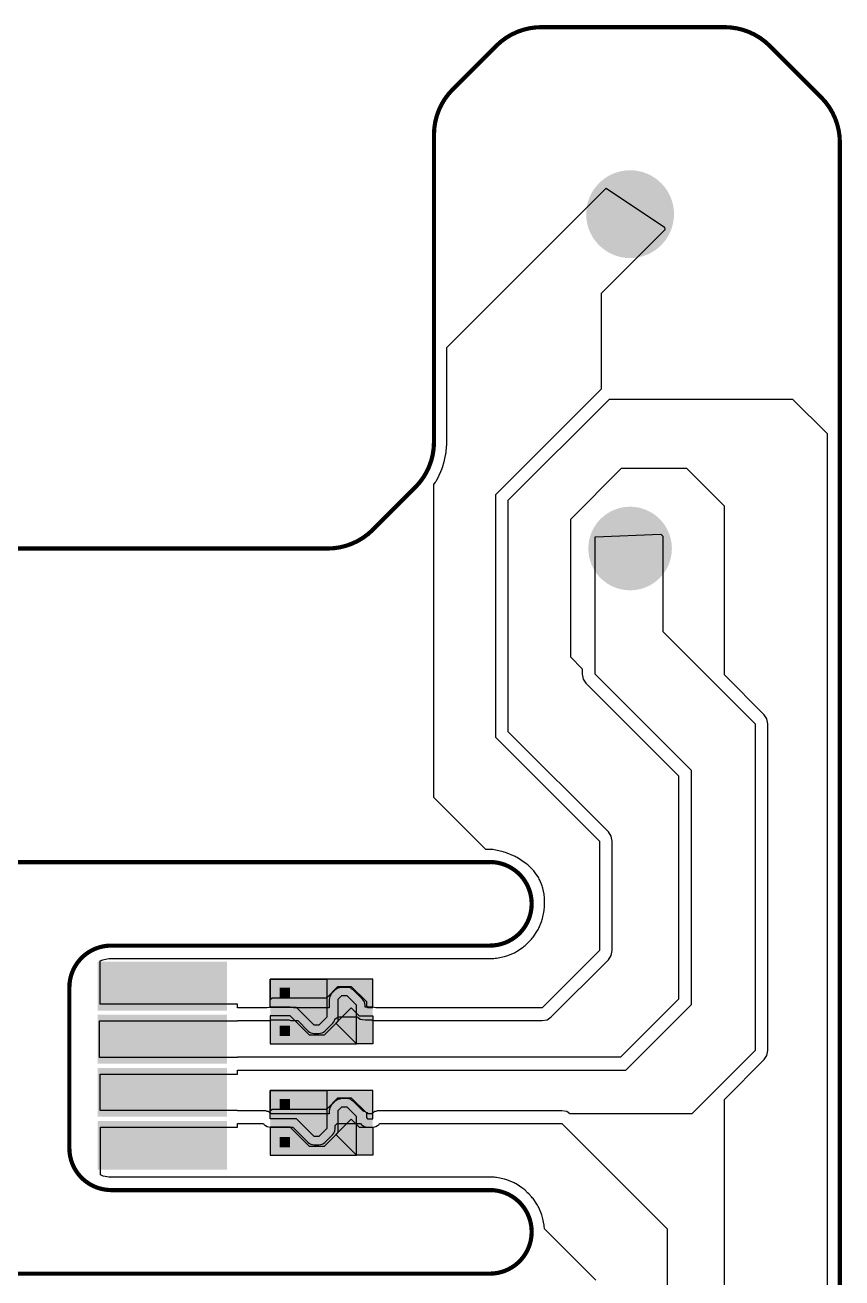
# Model space of a CAD drawing. Header units: millimetres. Extents: x 37 to 113.8, y 3.5 to 103.
# Drawn here: x 74.7 to 113.8, y 43.1 to 103 of the extents above; entities that cross this region are included whole.
import ezdxf

# ---------------------------------------------------------------- set-up
doc = ezdxf.new("R2010")
doc.units = ezdxf.units.MM
for name, color, linetype in [('Mechanical4', 56, 'Continuous'), ('MultiLayer', 9, 'Continuous'), ('TopLayer', 1, 'Continuous'), ('TopPaste', 8, 'Continuous'), ('TopSolder', 216, 'Continuous')]:
    doc.layers.add(name, color=color, linetype=linetype)

# ---------------------------------------------------------------- blocks, each defined once
blk = doc.blocks.new('C________2022______________ISOL_0_4_S_1')
at = {"layer": 'TopLayer'}
for points in [[(-1.55, 0.975), (-1.05, 0.975), (-1.05, 0.475), (-1.55, 0.475)], [(-1.55, -0.85), (-1.05, -0.85), (-1.05, -1.35), (-1.55, -1.35)]]:
    blk.add_hatch(color=1, dxfattribs=at).paths.add_polyline_path(points)
at = {"layer": 'TopSolder'}
for points in [[(-2, -1.725), (2.9, -1.725), (2.9, 1.375), (-2, 1.375)], [(-1.55, 0.975), (-1.05, 0.975), (-1.05, 0.475), (-1.55, 0.475)], [(-1.55, -0.85), (-1.05, -0.85), (-1.05, -1.35), (-1.55, -1.35)]]:
    blk.add_hatch(color=216, dxfattribs=at).paths.add_polyline_path(points)
at = {"layer": 'TopLayer'}
for p, q in [((-2, 0.025), (-2, 1.375)), ((-2, 1.375), (0.7, 1.375)), ((0.7, 1.375), (-2, 1.375)), ((-2, 1.375), (-2, 0.4)), ((0.7, 1.375), (0.7, -0.45)), ((2.9, 1.375), (0.7, 1.375)), ((2.9, 0.025), (2.9, 1.375)), ((0.7, 0.488), (1.237, 1.025)), ((1.237, 1.025), (1.875, 1.025)), ((1.875, 1.025), (2.6, 0.3)), ((-2, 0.4), (-1.912, 0.488)), ((-0.75, 0.025), (-2, 0.025)), ((-1.912, 0.488), (0.7, 0.488)), ((0.1, -0.825), (-0.75, 0.025)), ((1.4, 0.575), (1.225, 0.4)), ((1.225, 0.4), (1.225, -0.65)), ((1.675, 0.575), (1.4, 0.575)), ((2.125, 0.125), (1.675, 0.575)), ((2.125, -1.725), (2.125, 0.125)), ((2.6, 0.3), (2.6, 0.075)), ((2.6, 0.075), (2.65, 0.025)), ((2.65, 0.025), (2.9, 0.025)), ((-2, -0.375), (-2, -1.725)), ((-1.05, -0.375), (-2, -0.375)), ((-0.125, -1.3), (-1.05, -0.375)), ((0.7, -0.45), (0.325, -0.825)), ((1.138, -0.737), (1.875, 0)), ((1.875, 0), (2.25, -0.375)), ((2.25, -0.375), (2.9, -0.375)), ((2.9, -0.375), (2.9, -1.721)), ((0.325, -0.825), (0.1, -0.825)), ((1.225, -0.65), (0.575, -1.3)), ((2.125, -1.725), (1.138, -0.737)), ((-2, -1.725), (2.125, -1.725)), ((0.575, -1.3), (-0.125, -1.3)), ((2.9, -1.721), (2.125, -1.725))]:
    blk.add_line(p, q, dxfattribs=at)
at = {"layer": 'TopPaste'}
for p, q in [((0.7, 1.375), (-2, 1.375)), ((-2, 1.375), (-2, 0.4)), ((-2, 0.025), (-2, 1.375)), ((-2, 1.375), (0.7, 1.375)), ((2.9, 1.375), (0.7, 1.375)), ((0.7, 1.375), (0.7, -0.45)), ((2.9, 0.025), (2.9, 1.375)), ((0.7, 0.488), (1.237, 1.025)), ((1.237, 1.025), (1.875, 1.025)), ((1.875, 1.025), (2.6, 0.3)), ((-2, 0.4), (-1.912, 0.488)), ((-0.75, 0.025), (-2, 0.025)), ((-1.912, 0.488), (0.7, 0.488)), ((0.1, -0.825), (-0.75, 0.025)), ((1.4, 0.575), (1.225, 0.4)), ((1.225, 0.4), (1.225, -0.65)), ((1.675, 0.575), (1.4, 0.575)), ((2.125, 0.125), (1.675, 0.575)), ((2.125, -1.725), (2.125, 0.125)), ((2.6, 0.3), (2.6, 0.075)), ((2.6, 0.075), (2.65, 0.025)), ((2.65, 0.025), (2.9, 0.025)), ((-2, -0.375), (-2, -1.725)), ((-1.05, -0.375), (-2, -0.375)), ((-0.125, -1.3), (-1.05, -0.375)), ((0.7, -0.45), (0.325, -0.825)), ((1.138, -0.737), (1.875, 0)), ((1.875, 0), (2.25, -0.375)), ((2.25, -0.375), (2.9, -0.375)), ((2.9, -0.375), (2.9, -1.721)), ((0.325, -0.825), (0.1, -0.825)), ((1.225, -0.65), (0.575, -1.3)), ((2.125, -1.725), (1.138, -0.737)), ((-2, -1.725), (2.125, -1.725)), ((0.575, -1.3), (-0.125, -1.3)), ((2.9, -1.721), (2.125, -1.725))]:
    blk.add_line(p, q, dxfattribs=at)
blk = doc.blocks.new('C________2022______________ISOL_0_4_S_2')
at = {"layer": 'TopLayer'}
for points in [[(-1.55, 0.975), (-1.05, 0.975), (-1.05, 0.475), (-1.55, 0.475)], [(-1.55, -0.85), (-1.05, -0.85), (-1.05, -1.35), (-1.55, -1.35)]]:
    blk.add_hatch(color=1, dxfattribs=at).paths.add_polyline_path(points)
at = {"layer": 'TopSolder'}
for points in [[(-2, -1.725), (2.9, -1.725), (2.9, 1.375), (-2, 1.375)], [(-1.55, 0.975), (-1.05, 0.975), (-1.05, 0.475), (-1.55, 0.475)], [(-1.55, -0.85), (-1.05, -0.85), (-1.05, -1.35), (-1.55, -1.35)]]:
    blk.add_hatch(color=216, dxfattribs=at).paths.add_polyline_path(points)
at = {"layer": 'TopLayer'}
for p, q in [((-2, 0.025), (-2, 1.375)), ((-2, 1.375), (0.7, 1.375)), ((0.7, 1.375), (-2, 1.375)), ((-2, 1.375), (-2, 0.4)), ((0.7, 1.375), (0.7, -0.45)), ((2.9, 1.375), (0.7, 1.375)), ((2.9, 0.025), (2.9, 1.375)), ((0.7, 0.488), (1.237, 1.025)), ((1.237, 1.025), (1.875, 1.025)), ((1.875, 1.025), (2.6, 0.3)), ((-2, 0.4), (-1.912, 0.488)), ((-0.75, 0.025), (-2, 0.025)), ((-1.912, 0.488), (0.7, 0.488)), ((0.1, -0.825), (-0.75, 0.025)), ((1.4, 0.575), (1.225, 0.4)), ((1.225, 0.4), (1.225, -0.65)), ((1.675, 0.575), (1.4, 0.575)), ((2.125, 0.125), (1.675, 0.575)), ((2.125, -1.725), (2.125, 0.125)), ((2.6, 0.3), (2.6, 0.075)), ((2.6, 0.075), (2.65, 0.025)), ((2.65, 0.025), (2.9, 0.025)), ((-2, -0.375), (-2, -1.725)), ((-1.05, -0.375), (-2, -0.375)), ((-0.125, -1.3), (-1.05, -0.375)), ((0.7, -0.45), (0.325, -0.825)), ((1.138, -0.737), (1.875, 0)), ((1.875, 0), (2.25, -0.375)), ((2.25, -0.375), (2.9, -0.375)), ((2.9, -0.375), (2.9, -1.721)), ((0.325, -0.825), (0.1, -0.825)), ((1.225, -0.65), (0.575, -1.3)), ((2.125, -1.725), (1.138, -0.737)), ((-2, -1.725), (2.125, -1.725)), ((0.575, -1.3), (-0.125, -1.3)), ((2.9, -1.721), (2.125, -1.725))]:
    blk.add_line(p, q, dxfattribs=at)
at = {"layer": 'TopPaste'}
for p, q in [((0.7, 1.375), (-2, 1.375)), ((-2, 1.375), (-2, 0.4)), ((-2, 0.025), (-2, 1.375)), ((-2, 1.375), (0.7, 1.375)), ((2.9, 1.375), (0.7, 1.375)), ((0.7, 1.375), (0.7, -0.45)), ((2.9, 0.025), (2.9, 1.375)), ((0.7, 0.488), (1.237, 1.025)), ((1.237, 1.025), (1.875, 1.025)), ((1.875, 1.025), (2.6, 0.3)), ((-2, 0.4), (-1.912, 0.488)), ((-0.75, 0.025), (-2, 0.025)), ((-1.912, 0.488), (0.7, 0.488)), ((0.1, -0.825), (-0.75, 0.025)), ((1.4, 0.575), (1.225, 0.4)), ((1.225, 0.4), (1.225, -0.65)), ((1.675, 0.575), (1.4, 0.575)), ((2.125, 0.125), (1.675, 0.575)), ((2.125, -1.725), (2.125, 0.125)), ((2.6, 0.3), (2.6, 0.075)), ((2.6, 0.075), (2.65, 0.025)), ((2.65, 0.025), (2.9, 0.025)), ((-2, -0.375), (-2, -1.725)), ((-1.05, -0.375), (-2, -0.375)), ((-0.125, -1.3), (-1.05, -0.375)), ((0.7, -0.45), (0.325, -0.825)), ((1.138, -0.737), (1.875, 0)), ((1.875, 0), (2.25, -0.375)), ((2.25, -0.375), (2.9, -0.375)), ((2.9, -0.375), (2.9, -1.721)), ((0.325, -0.825), (0.1, -0.825)), ((1.225, -0.65), (0.575, -1.3)), ((2.125, -1.725), (1.138, -0.737)), ((-2, -1.725), (2.125, -1.725)), ((0.575, -1.3), (-0.125, -1.3)), ((2.9, -1.721), (2.125, -1.725))]:
    blk.add_line(p, q, dxfattribs=at)
blk = doc.blocks.new('EXEGER_IV_8_PIN_NO_STIFF_ISOL_0_4_3')
at = {"layer": 'TopLayer'}
for points in [[(-3, 0.434), (3, 0.434), (3, -0.566), (-3, -0.566)], [(-3, -0.704), (3, -0.704), (3, -1.704), (-3, -1.704)], [(-3, -2.106), (3, -2.106), (3, -3.106), (-3, -3.106)], [(-3, -3.244), (3, -3.244), (3, -4.244), (-3, -4.244)], [(-3, -4.646), (3, -4.646), (3, -5.646), (-3, -5.646)], [(-3, -5.784), (3, -5.784), (3, -6.784), (-3, -6.784)], [(-3, -7.186), (3, -7.186), (3, -8.186), (-3, -8.186)], [(-3, -8.324), (3, -8.324), (3, -9.324), (-3, -9.324)]]:
    blk.add_hatch(color=1, dxfattribs=at).paths.add_polyline_path(points)
at = {"layer": 'TopSolder'}
for points in [[(-3.1, 0.534), (3.1, 0.534), (3.1, -0.666), (-3.1, -0.666)], [(-3.1, -0.604), (3.1, -0.604), (3.1, -1.804), (-3.1, -1.804)], [(-3.1, -2.006), (3.1, -2.006), (3.1, -3.206), (-3.1, -3.206)], [(-3.1, -3.144), (3.1, -3.144), (3.1, -4.344), (-3.1, -4.344)], [(-3.1, -4.546), (3.1, -4.546), (3.1, -5.746), (-3.1, -5.746)], [(-3.1, -5.684), (3.1, -5.684), (3.1, -6.884), (-3.1, -6.884)], [(-3.1, -7.086), (3.1, -7.086), (3.1, -8.286), (-3.1, -8.286)], [(-3.1, -8.224), (3.1, -8.224), (3.1, -9.424), (-3.1, -9.424)]]:
    blk.add_hatch(color=216, dxfattribs=at).paths.add_polyline_path(points)
blk = doc.blocks.new('C________4___SM0_5___4')
at = {"layer": 'TopLayer'}
h = blk.add_hatch(color=1, dxfattribs=at)
edge = h.paths.add_edge_path()
edge.add_arc((0, 0), 2, 0, 360)
at = {"layer": 'TopPaste'}
h = blk.add_hatch(color=8, dxfattribs=at)
edge = h.paths.add_edge_path()
edge.add_arc((0, 0), 2, 0, 360)
at = {"layer": 'TopSolder'}
h = blk.add_hatch(color=216, dxfattribs=at)
edge = h.paths.add_edge_path()
edge.add_arc((0, 0), 2.102, 0, 360)
blk = doc.blocks.new('C________4___SM0_5___5')
at = {"layer": 'TopLayer'}
h = blk.add_hatch(color=1, dxfattribs=at)
edge = h.paths.add_edge_path()
edge.add_arc((0, 0), 2, 0, 360)
at = {"layer": 'TopPaste'}
h = blk.add_hatch(color=8, dxfattribs=at)
edge = h.paths.add_edge_path()
edge.add_arc((0, 0), 2, 0, 360)
at = {"layer": 'TopSolder'}
h = blk.add_hatch(color=216, dxfattribs=at)
edge = h.paths.add_edge_path()
edge.add_arc((0, 0), 2, 0, 360)

msp = doc.modelspace()

# ---------------------------------------------------------------- linework, layer by layer
at = {"layer": 'Mechanical4', "const_width": 0.2}
for points in [[(97.255, 102.052, -0.198912), (99.423, 102.95)], [(108.181, 102.95, -0.198912), (110.349, 102.052)], [(94.278, 97.805, -0.198912), (95.176, 99.973)], [(112.805, 99.596, -0.198912), (113.703, 97.428)], [(94.278, 83.095, -0.198912), (93.38, 80.927)], [(91.351, 78.898, -0.198912), (89.183, 78)], [(96.953, 62.998, -0.414214), (98.953, 60.998)], [(98.953, 60.998, -0.414214), (96.953, 58.998)], [(76.828, 56.998, -0.414214), (78.828, 58.998)], [(78.828, 47.3, -0.414214), (76.828, 49.3)], [(96.953, 47.3, -0.414214), (98.953, 45.3)], [(98.953, 45.3, -0.414214), (96.953, 43.3)]]:
    msp.add_lwpolyline(points, format="xyb", dxfattribs=at)
at = {"layer": 'Mechanical4'}
for points, const_width in [([(99.423, 102.95), (107.628, 102.95)], 0.2), ([(107.628, 102.95), (108.181, 102.95)], 0.2), ([(95.176, 99.973), (97.255, 102.052)], 0.2), ([(110.349, 102.052), (112.805, 99.596)], 0.2), ([(94.278, 83.095), (94.278, 97.805)], 0.2), ([(113.703, 53.25), (113.703, 97.428)], 0.2), ([(91.351, 78.898), (93.38, 80.927)], 0.2), ([(61.645, 78), (75.414, 78)], 0.2), ([(75.414, 78), (89.183, 78)], 0.2), ([(72, 62.989), (78.828, 62.989)], 0.2), ([(78.828, 62.989), (83.828, 62.989)], 0.2), ([(83.828, 62.989), (96.953, 62.989)], 0.2), ([(78.828, 58.998), (83.828, 58.998)], 0.2), ([(83.828, 58.998), (96.953, 58.998)], 0.2), ([(76.828, 56.998), (76.828, 56.375)], 0.2), ([(76.828, 50.125), (76.828, 56.375)], 0.2), ([(76.828, 50.125), (76.828, 56.375)], 0.1), ([(113.703, 9.072), (113.703, 53.25)], 0.2), ([(76.828, 49.3), (76.828, 50.125)], 0.2), ([(78.828, 47.291), (83.828, 47.291)], 0.2), ([(83.828, 47.291), (96.953, 47.291)], 0.2), ([(72, 43.3), (78.828, 43.3)], 0.2), ([(78.828, 43.3), (83.828, 43.3)], 0.2), ([(83.828, 43.3), (96.953, 43.3)], 0.2)]:
    msp.add_lwpolyline(points, dxfattribs=dict(at, const_width=const_width))
for points, const_width in [([(99.373, 102.95, 1), (99.473, 102.95, 1)], 0.1), ([(99.373, 102.95, 1), (99.473, 102.95, 1)], 0.1), ([(107.578, 102.95, 1), (107.678, 102.95, 1)], 0.1), ([(107.578, 102.95, 1), (107.678, 102.95, 1)], 0.1), ([(108.131, 102.95, 1), (108.231, 102.95, 1)], 0.1), ([(108.131, 102.95, 1), (108.231, 102.95, 1)], 0.1), ([(97.205, 102.052, 1), (97.305, 102.052, 1)], 0.1), ([(97.205, 102.052, 1), (97.305, 102.052, 1)], 0.1), ([(110.299, 102.052, 1), (110.399, 102.052, 1)], 0.1), ([(110.299, 102.052, 1), (110.399, 102.052, 1)], 0.1), ([(95.126, 99.973, 1), (95.226, 99.973, 1)], 0.1), ([(95.126, 99.973, 1), (95.226, 99.973, 1)], 0.1), ([(112.755, 99.596, 1), (112.855, 99.596, 1)], 0.1), ([(112.755, 99.596, 1), (112.855, 99.596, 1)], 0.1), ([(94.228, 97.805, 1), (94.328, 97.805, 1)], 0.1), ([(94.228, 97.805, 1), (94.328, 97.805, 1)], 0.1), ([(113.653, 97.428, 1), (113.753, 97.428, 1)], 0.1), ([(113.653, 97.428, 1), (113.753, 97.428, 1)], 0.1), ([(94.228, 83.095, 1), (94.328, 83.095, 1)], 0.1), ([(94.228, 83.095, 1), (94.328, 83.095, 1)], 0.1), ([(93.33, 80.927, 1), (93.43, 80.927, 1)], 0.1), ([(93.33, 80.927, 1), (93.43, 80.927, 1)], 0.1), ([(91.301, 78.898, 1), (91.401, 78.898, 1)], 0.1), ([(91.301, 78.898, 1), (91.401, 78.898, 1)], 0.1), ([(75.364, 78, 1), (75.464, 78, 1)], 0.1), ([(75.364, 78, 1), (75.464, 78, 1)], 0.1), ([(89.133, 78, 1), (89.233, 78, 1)], 0.1), ([(89.133, 78, 1), (89.233, 78, 1)], 0.1), ([(78.778, 62.989, 1), (78.878, 62.989, 1)], 0.1), ([(78.778, 62.989, 1), (78.878, 62.989, 1)], 0.1), ([(83.778, 62.989, 1), (83.878, 62.989, 1)], 0.1), ([(83.778, 62.989, 1), (83.878, 62.989, 1)], 0.1), ([(96.903, 62.998, 1), (97.003, 62.998, 1)], 0.1), ([(96.903, 62.989, 1), (97.003, 62.989, 1)], 0.1), ([(98.903, 60.998, 1), (99.003, 60.998, 1)], 0.1), ([(98.903, 60.998, 1), (99.003, 60.998, 1)], 0.1), ([(78.778, 58.998, 1), (78.878, 58.998, 1)], 0.1), ([(78.778, 58.998, 1), (78.878, 58.998, 1)], 0.1), ([(83.778, 58.998, 1), (83.878, 58.998, 1)], 0.1), ([(83.778, 58.998, 1), (83.878, 58.998, 1)], 0.1), ([(96.903, 58.998, 1), (97.003, 58.998, 1)], 0.1), ([(96.903, 58.998, 1), (97.003, 58.998, 1)], 0.1), ([(76.778, 56.998, 1), (76.878, 56.998, 1)], 0.1), ([(76.778, 56.998, 1), (76.878, 56.998, 1)], 0.1), ([(76.778, 56.375, 1), (76.878, 56.375, 1)], 0.1), ([(76.778, 56.375, 1), (76.878, 56.375, 1)], 0.1), ([(76.803, 56.375, 1), (76.853, 56.375, 1)], 0.05), ([(113.653, 53.25, 1), (113.753, 53.25, 1)], 0.1), ([(113.653, 53.25, 1), (113.753, 53.25, 1)], 0.1), ([(76.778, 50.125, 1), (76.878, 50.125, 1)], 0.1), ([(76.778, 50.125, 1), (76.878, 50.125, 1)], 0.1), ([(76.803, 50.125, 1), (76.853, 50.125, 1)], 0.05), ([(76.778, 49.3, 1), (76.878, 49.3, 1)], 0.1), ([(76.778, 49.3, 1), (76.878, 49.3, 1)], 0.1), ([(78.778, 47.3, 1), (78.878, 47.3, 1)], 0.1), ([(78.778, 47.291, 1), (78.878, 47.291, 1)], 0.1), ([(83.778, 47.291, 1), (83.878, 47.291, 1)], 0.1), ([(83.778, 47.291, 1), (83.878, 47.291, 1)], 0.1), ([(96.903, 47.3, 1), (97.003, 47.3, 1)], 0.1), ([(96.903, 47.291, 1), (97.003, 47.291, 1)], 0.1), ([(98.903, 45.3, 1), (99.003, 45.3, 1)], 0.1), ([(98.903, 45.3, 1), (99.003, 45.3, 1)], 0.1), ([(78.778, 43.3, 1), (78.878, 43.3, 1)], 0.1), ([(78.778, 43.3, 1), (78.878, 43.3, 1)], 0.1), ([(83.778, 43.3, 1), (83.878, 43.3, 1)], 0.1), ([(83.778, 43.3, 1), (83.878, 43.3, 1)], 0.1), ([(96.903, 43.3, 1), (97.003, 43.3, 1)], 0.1), ([(96.903, 43.3, 1), (97.003, 43.3, 1)], 0.1)]:
    msp.add_lwpolyline(points, format="xyb", close=True, dxfattribs=dict(at, const_width=const_width))
at = {"layer": 'MultiLayer'}
for p, q in [((53.875, 62.998), (75.414, 62.989)), ((75.414, 62.989), (96.728, 62.989)), ((96.728, 62.989), (96.976, 62.989)), ((96.976, 62.989), (97.464, 62.892)), ((97.464, 62.892), (97.923, 62.702)), ((97.923, 62.702), (98.336, 62.426)), ((98.336, 62.426), (98.512, 62.25)), ((98.512, 62.25), (98.512, 62.25)), ((98.512, 62.25), (98.617, 62.145)), ((98.617, 62.145), (98.781, 61.899)), ((98.781, 61.899), (98.895, 61.625)), ((98.895, 61.625), (98.953, 61.334)), ((98.953, 61.334), (98.953, 61.186)), ((98.953, 61.186), (98.953, 61.186)), ((98.953, 61.186), (98.953, 60.998)), ((98.953, 60.803), (98.876, 60.42)), ((98.953, 60.998), (98.953, 60.803)), ((98.727, 60.06), (98.511, 59.736)), ((98.876, 60.42), (98.727, 60.06)), ((98.213, 59.438), (97.89, 59.222)), ((98.35, 59.575), (98.213, 59.438)), ((98.373, 59.598), (98.35, 59.575)), ((98.511, 59.736), (98.373, 59.598)), ((98.373, 59.598), (98.373, 59.598)), ((78.251, 58.91), (77.881, 58.757)), ((78.643, 58.988), (78.251, 58.91)), ((78.843, 58.998), (78.643, 58.988)), ((96.956, 58.998), (78.843, 58.998)), ((97.15, 58.998), (96.956, 58.998)), ((96.956, 58.998), (96.956, 58.998)), ((97.531, 59.073), (97.15, 58.998)), ((97.89, 59.222), (97.531, 59.073)), ((77.271, 58.258), (77.058, 57.939)), ((77.4, 58.4), (77.271, 58.258)), ((77.548, 58.534), (77.4, 58.4)), ((77.881, 58.757), (77.548, 58.534)), ((76.912, 57.585), (76.837, 57.21)), ((77.058, 57.939), (76.912, 57.585)), ((76.837, 57.21), (76.828, 57.018)), ((76.828, 57.018), (76.828, 57.018)), ((76.828, 57.018), (76.828, 49.201)), ((76.828, 49.201), (76.836, 49.034)), ((76.836, 49.034), (76.901, 48.708)), ((76.901, 48.708), (77.028, 48.4)), ((77.028, 48.4), (77.213, 48.123)), ((77.213, 48.123), (77.325, 48)), ((77.325, 48), (77.325, 48)), ((77.325, 48), (77.458, 47.867)), ((77.458, 47.867), (77.598, 47.74)), ((77.598, 47.74), (77.914, 47.529)), ((77.914, 47.529), (78.265, 47.383)), ((78.265, 47.383), (78.638, 47.309)), ((78.638, 47.309), (78.828, 47.3)), ((78.828, 47.3), (78.828, 47.3)), ((78.828, 47.3), (96.969, 47.3)), ((96.969, 47.3), (97.158, 47.3)), ((97.158, 47.3), (97.529, 47.226)), ((97.529, 47.226), (97.879, 47.081)), ((97.879, 47.081), (98.194, 46.871)), ((98.194, 46.871), (98.328, 46.737)), ((98.328, 46.737), (98.328, 46.737)), ((98.328, 46.737), (98.378, 46.687)), ((98.378, 46.687), (98.515, 46.55)), ((98.515, 46.55), (98.729, 46.229)), ((98.729, 46.229), (98.877, 45.872)), ((98.877, 45.872), (98.953, 45.493)), ((98.953, 45.103), (98.876, 44.717)), ((98.953, 45.493), (98.953, 45.3)), ((98.953, 45.3), (98.953, 45.103)), ((98.876, 44.717), (98.725, 44.353)), ((98.36, 43.879), (98.222, 43.741)), ((98.367, 43.886), (98.36, 43.879)), ((98.506, 44.025), (98.367, 43.886)), ((98.367, 43.886), (98.367, 43.886)), ((98.725, 44.353), (98.506, 44.025)), ((96.962, 43.3), (54.021, 43.3)), ((97.157, 43.3), (96.962, 43.3)), ((96.962, 43.3), (96.962, 43.3)), ((97.539, 43.376), (97.157, 43.3)), ((97.898, 43.525), (97.539, 43.376)), ((98.222, 43.741), (97.898, 43.525))]:
    msp.add_line(p, q, dxfattribs=at)
at = {"layer": 'TopLayer'}
for p, q in [((94.889, 87.614), (102.525, 95.25)), ((102.525, 95.25), (105.317, 93.381)), ((105.329, 93.254), (102.275, 90.2)), ((105.317, 93.381), (105.329, 93.254)), ((102.275, 90.2), (102.275, 85.625)), ((94.889, 83.095), (94.889, 87.614)), ((102.275, 85.625), (97.22, 80.57)), ((97.832, 80.317), (102.671, 85.155)), ((102.671, 85.155), (111.439, 85.155)), ((111.439, 85.155), (113.091, 83.504)), ((113.091, 83.504), (113.091, 19.316)), ((94.853, 82.585), (94.883, 82.885)), ((94.88, 82.907), (94.885, 82.93)), ((94.883, 82.885), (94.88, 82.907)), ((94.885, 82.93), (94.889, 83.08)), ((94.888, 83.088), (94.889, 83.095)), ((94.889, 83.08), (94.888, 83.088)), ((94.684, 81.884), (94.771, 82.172)), ((94.771, 82.172), (94.774, 82.203)), ((94.774, 82.203), (94.786, 82.231)), ((94.786, 82.231), (94.844, 82.526)), ((94.844, 82.556), (94.853, 82.585)), ((94.844, 82.526), (94.844, 82.556)), ((94.531, 81.525), (94.548, 81.55)), ((94.548, 81.55), (94.663, 81.828)), ((94.663, 81.828), (94.669, 81.858)), ((94.669, 81.858), (94.684, 81.884)), ((103.243, 81.827), (100.806, 79.391)), ((106.384, 81.827), (103.243, 81.827)), ((108.181, 80.031), (106.384, 81.827)), ((94.278, 81.07), (94.35, 81.179)), ((94.278, 66.078), (94.278, 81.07)), ((94.35, 81.179), (94.362, 81.207)), ((94.362, 81.207), (94.381, 81.23)), ((94.381, 81.23), (94.523, 81.496)), ((94.523, 81.496), (94.531, 81.525)), ((97.22, 80.57), (97.22, 68.98)), ((97.832, 69.233), (97.832, 80.317)), ((108.181, 71.95), (108.181, 80.031)), ((100.806, 79.391), (100.806, 72.813)), ((101.985, 78.564), (105.137, 78.679)), ((101.985, 71.986), (101.985, 78.564)), ((105.137, 78.679), (105.229, 78.591)), ((105.229, 78.591), (105.229, 74.036)), ((105.229, 74.036), (109.65, 69.615)), ((100.806, 72.813), (101.374, 72.245)), ((101.374, 72.245), (101.374, 71.986)), ((101.374, 71.986), (101.42, 71.752)), ((106.6, 67.372), (101.985, 71.986)), ((110.083, 70.048), (108.181, 71.95)), ((101.42, 71.752), (101.553, 71.554)), ((101.553, 71.554), (105.988, 67.118)), ((109.65, 69.615), (109.65, 53.975)), ((110.215, 69.849), (110.083, 70.048)), ((110.262, 69.615), (110.215, 69.849)), ((110.262, 53.975), (110.262, 69.615)), ((97.22, 68.98), (102.198, 64.002)), ((102.63, 64.435), (97.832, 69.233)), ((106.6, 56.186), (106.6, 67.372)), ((105.988, 67.118), (105.988, 56.44)), ((96.755, 63.601), (94.278, 66.078)), ((102.763, 64.236), (102.63, 64.435)), ((102.81, 64.002), (102.763, 64.236)), ((96.976, 63.601), (96.755, 63.601)), ((97.035, 63.589), (96.976, 63.601)), ((97.096, 63.589), (97.035, 63.589)), ((97.583, 63.492), (97.096, 63.589)), ((102.198, 64.002), (102.198, 58.757)), ((102.81, 58.757), (102.81, 64.002)), ((97.639, 63.469), (97.583, 63.492)), ((97.698, 63.457), (97.639, 63.469)), ((98.157, 63.267), (97.698, 63.457)), ((98.207, 63.234), (98.157, 63.267)), ((98.263, 63.211), (98.207, 63.234)), ((98.676, 62.934), (98.263, 63.211)), ((98.719, 62.892), (98.676, 62.934)), ((98.769, 62.858), (98.719, 62.892)), ((98.945, 62.683), (98.769, 62.858)), ((99.049, 62.578), (98.945, 62.683)), ((98.945, 62.683), (98.945, 62.683)), ((99.083, 62.528), (99.049, 62.578)), ((99.125, 62.485), (99.083, 62.528)), ((99.29, 62.239), (99.125, 62.485)), ((99.313, 62.183), (99.29, 62.239)), ((99.347, 62.133), (99.313, 62.183)), ((99.46, 61.859), (99.347, 62.133)), ((99.472, 61.8), (99.46, 61.859)), ((99.495, 61.744), (99.472, 61.8)), ((99.553, 61.454), (99.495, 61.744)), ((99.553, 61.394), (99.553, 61.454)), ((99.564, 61.334), (99.553, 61.394)), ((99.564, 60.803), (99.564, 61.334)), ((99.476, 60.301), (99.553, 60.683)), ((99.553, 60.744), (99.564, 60.803)), ((99.553, 60.683), (99.553, 60.744)), ((99.292, 59.826), (99.442, 60.186)), ((99.442, 60.186), (99.453, 60.245)), ((99.453, 60.245), (99.476, 60.301)), ((98.977, 59.353), (99.019, 59.396)), ((99.019, 59.396), (99.236, 59.72)), ((99.236, 59.72), (99.259, 59.776)), ((99.259, 59.776), (99.292, 59.826)), ((98.23, 58.713), (98.553, 58.929)), ((98.553, 58.929), (98.595, 58.972)), ((98.595, 58.972), (98.645, 59.005)), ((98.645, 59.005), (98.783, 59.142)), ((98.783, 59.142), (98.805, 59.165)), ((98.805, 59.165), (98.943, 59.303)), ((98.805, 59.165), (98.805, 59.165)), ((98.805, 59.165), (98.805, 59.165)), ((98.943, 59.303), (98.977, 59.353)), ((78.296, 58.267), (78.429, 58.322)), ((78.296, 56.188), (78.296, 58.267)), ((78.429, 58.322), (78.718, 58.379)), ((78.718, 58.379), (78.858, 58.386)), ((78.858, 58.386), (97.15, 58.386)), ((97.15, 58.386), (97.209, 58.398)), ((97.209, 58.398), (97.27, 58.398)), ((97.27, 58.398), (97.65, 58.473)), ((97.65, 58.473), (97.706, 58.496)), ((97.706, 58.496), (97.765, 58.508)), ((97.765, 58.508), (98.124, 58.657)), ((98.124, 58.657), (98.174, 58.69)), ((98.174, 58.69), (98.23, 58.713)), ((102.198, 58.757), (99.458, 56.017)), ((99.891, 55.585), (102.63, 58.324)), ((102.63, 58.324), (102.763, 58.523)), ((102.763, 58.523), (102.81, 58.757)), ((89.688, 56.969), (89.622, 56.925)), ((89.764, 56.984), (89.688, 56.969)), ((89.688, 56.969), (89.688, 56.969)), ((89.688, 56.969), (89.688, 56.969)), ((89.844, 57), (89.764, 56.984)), ((90.119, 57), (89.844, 57)), ((89.844, 57), (89.844, 57)), ((89.844, 57), (89.844, 57)), ((90.185, 56.987), (90.119, 57)), ((90.119, 57), (90.119, 57)), ((90.119, 57), (90.119, 57)), ((90.119, 57), (90.119, 57)), ((90.275, 56.969), (90.185, 56.987)), ((90.276, 56.969), (90.275, 56.969)), ((90.352, 56.918), (90.276, 56.969)), ((90.276, 56.969), (90.276, 56.969)), ((89.262, 56.417), (89.261, 56.017)), ((89.275, 56.487), (89.262, 56.417)), ((89.262, 56.417), (89.262, 56.417)), ((89.262, 56.417), (89.262, 56.417)), ((89.262, 56.417), (89.262, 56.417)), ((89.293, 56.574), (89.275, 56.487)), ((89.341, 56.646), (89.293, 56.574)), ((89.293, 56.574), (89.293, 56.574)), ((89.293, 56.574), (89.293, 56.574)), ((89.381, 56.706), (89.341, 56.646)), ((89.556, 56.881), (89.381, 56.706)), ((89.622, 56.925), (89.556, 56.881)), ((89.556, 56.881), (89.556, 56.881)), ((89.556, 56.881), (89.556, 56.881)), ((90.408, 56.881), (90.352, 56.918)), ((90.858, 56.431), (90.408, 56.881)), ((90.408, 56.881), (90.408, 56.881)), ((90.408, 56.881), (90.408, 56.881)), ((90.408, 56.881), (90.408, 56.881)), ((90.946, 56.299), (90.858, 56.431)), ((105.988, 56.44), (103.201, 53.653)), ((84.875, 56.188), (78.296, 56.188)), ((84.875, 56.017), (84.875, 56.188)), ((86.285, 56.017), (84.875, 56.017)), ((86.288, 56.019), (86.285, 56.017)), ((86.382, 56.038), (86.288, 56.019)), ((86.288, 56.019), (86.288, 56.019)), ((86.288, 56.019), (86.288, 56.019)), ((86.444, 56.05), (86.382, 56.038)), ((87.394, 56.05), (86.444, 56.05)), ((86.444, 56.05), (86.444, 56.05)), ((86.444, 56.05), (86.444, 56.05)), ((87.456, 56.038), (87.394, 56.05)), ((87.394, 56.05), (87.394, 56.05)), ((87.394, 56.05), (87.394, 56.05)), ((87.394, 56.05), (87.394, 56.05)), ((87.55, 56.019), (87.456, 56.038)), ((87.553, 56.017), (87.55, 56.019)), ((87.55, 56.019), (87.55, 56.019)), ((87.55, 56.019), (87.55, 56.019)), ((89.261, 56.017), (87.553, 56.017)), ((90.977, 56.142), (90.946, 56.299)), ((90.977, 56.05), (90.977, 56.142)), ((91.344, 56.05), (90.977, 56.05)), ((91.422, 56.035), (91.344, 56.05)), ((91.5, 56.019), (91.422, 56.035)), ((91.503, 56.017), (91.5, 56.019)), ((91.5, 56.019), (91.5, 56.019)), ((91.5, 56.019), (91.5, 56.019)), ((99.458, 56.017), (91.503, 56.017)), ((103.455, 53.041), (106.6, 56.186)), ((78.277, 53.648), (78.277, 55.39)), ((78.277, 55.39), (84.875, 55.39)), ((84.875, 55.39), (84.875, 55.406)), ((84.875, 55.406), (84.875, 55.406)), ((84.875, 55.406), (86.285, 55.406)), ((86.285, 55.406), (86.344, 55.417)), ((86.344, 55.417), (86.405, 55.417)), ((86.405, 55.417), (86.411, 55.42)), ((86.411, 55.42), (86.502, 55.438)), ((86.502, 55.438), (86.505, 55.439)), ((86.502, 55.438), (86.502, 55.438)), ((86.502, 55.438), (86.502, 55.438)), ((86.505, 55.439), (87.334, 55.439)), ((87.334, 55.439), (87.337, 55.438)), ((87.337, 55.438), (87.337, 55.438)), ((87.337, 55.438), (87.337, 55.438)), ((87.337, 55.438), (87.427, 55.42)), ((87.427, 55.42), (87.434, 55.417)), ((87.434, 55.417), (87.494, 55.417)), ((87.494, 55.417), (87.553, 55.406)), ((87.553, 55.406), (87.754, 55.406)), ((87.754, 55.406), (88.256, 54.904)), ((89.058, 54.904), (89.433, 55.279)), ((89.433, 55.279), (89.477, 55.345)), ((89.433, 55.279), (89.433, 55.279)), ((89.433, 55.279), (89.433, 55.279)), ((89.477, 55.345), (89.521, 55.411)), ((89.521, 55.411), (89.534, 55.478)), ((89.521, 55.411), (89.521, 55.411)), ((89.521, 55.411), (89.521, 55.411)), ((89.534, 55.478), (89.595, 55.519)), ((89.595, 55.519), (89.694, 55.585)), ((89.694, 55.585), (89.694, 55.585)), ((89.694, 55.585), (89.694, 55.585)), ((89.694, 55.585), (89.694, 55.585)), ((89.694, 55.585), (90.593, 55.585)), ((90.593, 55.585), (90.643, 55.552)), ((90.643, 55.552), (90.743, 55.485)), ((90.743, 55.485), (90.743, 55.485)), ((90.743, 55.485), (90.743, 55.485)), ((90.743, 55.485), (90.861, 55.462)), ((90.861, 55.462), (90.977, 55.438)), ((90.977, 55.438), (91.284, 55.438)), ((91.284, 55.438), (91.303, 55.435)), ((91.303, 55.435), (91.303, 55.435)), ((91.303, 55.435), (91.303, 55.435)), ((91.303, 55.435), (91.378, 55.42)), ((91.378, 55.42), (91.384, 55.417)), ((91.384, 55.417), (91.395, 55.417)), ((91.395, 55.417), (91.4, 55.416)), ((91.4, 55.416), (91.445, 55.417)), ((91.4, 55.416), (91.4, 55.416)), ((91.445, 55.417), (91.503, 55.406)), ((91.503, 55.406), (99.458, 55.406)), ((99.458, 55.406), (99.693, 55.452)), ((99.693, 55.452), (99.891, 55.585)), ((88.256, 54.904), (88.256, 54.904)), ((88.256, 54.904), (88.256, 54.904)), ((88.256, 54.904), (88.256, 54.904)), ((88.256, 54.904), (88.32, 54.861)), ((88.32, 54.861), (88.388, 54.816)), ((88.388, 54.816), (88.388, 54.816)), ((88.388, 54.816), (88.388, 54.816)), ((88.388, 54.816), (88.469, 54.8)), ((88.469, 54.8), (88.544, 54.785)), ((88.544, 54.785), (88.545, 54.785)), ((88.545, 54.785), (88.545, 54.785)), ((88.545, 54.785), (88.545, 54.785)), ((88.545, 54.785), (88.769, 54.785)), ((88.769, 54.785), (88.849, 54.8)), ((88.769, 54.785), (88.769, 54.785)), ((88.769, 54.785), (88.769, 54.785)), ((88.849, 54.8), (88.925, 54.816)), ((88.925, 54.816), (88.99, 54.859)), ((88.925, 54.816), (88.925, 54.816)), ((88.925, 54.816), (88.925, 54.816)), ((88.99, 54.859), (89.058, 54.904)), ((89.058, 54.904), (89.058, 54.904)), ((89.058, 54.904), (89.058, 54.904)), ((109.65, 53.975), (106.622, 50.947)), ((110.215, 53.741), (110.262, 53.975)), ((84.852, 53.648), (78.277, 53.648)), ((84.875, 53.653), (84.852, 53.648)), ((103.201, 53.653), (84.875, 53.653)), ((108.181, 51.64), (110.083, 53.542)), ((110.083, 53.542), (110.215, 53.741)), ((78.305, 51.108), (78.305, 52.85)), ((78.305, 52.85), (84.875, 52.85)), ((84.875, 52.85), (84.875, 53.041)), ((84.875, 53.041), (103.455, 53.041)), ((89.622, 51.598), (89.556, 51.554)), ((89.688, 51.642), (89.622, 51.598)), ((89.764, 51.657), (89.688, 51.642)), ((89.688, 51.642), (89.688, 51.642)), ((89.688, 51.642), (89.688, 51.642)), ((89.844, 51.673), (89.764, 51.657)), ((90.119, 51.673), (89.844, 51.673)), ((89.844, 51.673), (89.844, 51.673)), ((89.844, 51.673), (89.844, 51.673)), ((90.185, 51.66), (90.119, 51.673)), ((90.119, 51.673), (90.119, 51.673)), ((90.119, 51.673), (90.119, 51.673)), ((90.119, 51.673), (90.119, 51.673)), ((90.275, 51.642), (90.185, 51.66)), ((90.276, 51.642), (90.275, 51.642)), ((90.352, 51.591), (90.276, 51.642)), ((90.276, 51.642), (90.276, 51.642)), ((90.408, 51.554), (90.352, 51.591)), ((108.181, 19.481), (108.181, 51.64)), ((84.875, 51.108), (78.305, 51.108)), ((84.875, 51.098), (84.875, 51.108)), ((86.116, 51.098), (84.875, 51.098)), ((86.176, 51.086), (86.116, 51.098)), ((86.236, 51.086), (86.176, 51.086)), ((86.291, 51.063), (86.236, 51.086)), ((86.351, 51.051), (86.291, 51.063)), ((86.401, 51.018), (86.351, 51.051)), ((86.456, 50.995), (86.401, 51.018)), ((86.499, 50.952), (86.456, 50.995)), ((89.275, 51.158), (89.262, 51.09)), ((89.262, 51.09), (89.262, 51.09)), ((89.262, 51.09), (89.262, 51.09)), ((89.262, 51.09), (89.262, 51.09)), ((89.262, 51.09), (89.262, 50.953)), ((89.293, 51.246), (89.275, 51.158)), ((89.338, 51.315), (89.293, 51.246)), ((89.293, 51.246), (89.293, 51.246)), ((89.293, 51.246), (89.293, 51.246)), ((89.381, 51.379), (89.338, 51.315)), ((89.556, 51.554), (89.381, 51.379)), ((89.556, 51.554), (89.556, 51.554)), ((89.556, 51.554), (89.556, 51.554)), ((90.858, 51.104), (90.408, 51.554)), ((90.408, 51.554), (90.408, 51.554)), ((90.408, 51.554), (90.408, 51.554)), ((90.408, 51.554), (90.408, 51.554)), ((90.87, 51.086), (90.858, 51.104)), ((90.925, 51.063), (90.87, 51.086)), ((90.87, 51.086), (90.87, 51.086)), ((90.984, 51.051), (90.925, 51.063)), ((91.034, 51.017), (90.984, 51.051)), ((91.09, 50.994), (91.034, 51.017)), ((91.133, 50.952), (91.09, 50.994)), ((91.332, 50.995), (91.29, 50.952)), ((91.388, 51.018), (91.332, 50.995)), ((91.438, 51.051), (91.388, 51.018)), ((91.497, 51.063), (91.438, 51.051)), ((91.553, 51.086), (91.497, 51.063)), ((91.613, 51.086), (91.553, 51.086)), ((91.672, 51.098), (91.613, 51.086)), ((100.394, 51.098), (91.672, 51.098)), ((100.628, 51.051), (100.394, 51.098)), ((100.783, 50.947), (100.628, 51.051)), ((84.875, 50.486), (86.116, 50.486)), ((84.875, 50.31), (84.875, 50.486)), ((86.116, 50.486), (86.156, 50.427)), ((86.156, 50.427), (86.156, 50.427)), ((86.156, 50.427), (86.156, 50.427)), ((86.156, 50.427), (86.209, 50.392)), ((86.209, 50.392), (86.288, 50.338)), ((86.506, 50.947), (86.499, 50.952)), ((89.253, 50.947), (86.506, 50.947)), ((89.262, 50.953), (89.253, 50.947)), ((89.552, 50.396), (89.642, 50.486)), ((89.552, 50.24), (89.552, 50.396)), ((89.642, 50.486), (90.75, 50.486)), ((90.75, 50.486), (90.756, 50.477)), ((90.756, 50.477), (90.756, 50.477)), ((90.756, 50.477), (90.756, 50.477)), ((90.756, 50.477), (90.756, 50.477)), ((90.756, 50.477), (90.806, 50.427)), ((90.806, 50.427), (90.806, 50.427)), ((90.806, 50.427), (90.806, 50.427)), ((90.806, 50.427), (90.872, 50.383)), ((90.872, 50.383), (90.938, 50.339)), ((91.139, 50.947), (91.133, 50.952)), ((91.283, 50.947), (91.139, 50.947)), ((91.29, 50.952), (91.283, 50.947)), ((91.5, 50.338), (91.571, 50.385)), ((91.571, 50.385), (91.633, 50.427)), ((91.633, 50.427), (91.672, 50.486)), ((91.633, 50.427), (91.633, 50.427)), ((91.633, 50.427), (91.633, 50.427)), ((91.672, 50.486), (100.394, 50.486)), ((100.394, 50.486), (105.432, 45.448)), ((106.622, 50.947), (100.783, 50.947)), ((78.314, 48.025), (78.314, 50.31)), ((78.314, 50.31), (84.875, 50.31)), ((86.288, 50.338), (86.288, 50.338)), ((86.288, 50.338), (86.288, 50.338)), ((86.288, 50.338), (86.444, 50.307)), ((86.444, 50.307), (86.444, 50.307)), ((86.444, 50.307), (86.444, 50.307)), ((86.444, 50.307), (87.525, 50.307)), ((87.525, 50.307), (88.256, 49.577)), ((89.058, 49.577), (89.433, 49.952)), ((89.433, 49.952), (89.482, 50.025)), ((89.433, 49.952), (89.433, 49.952)), ((89.433, 49.952), (89.433, 49.952)), ((89.482, 50.025), (89.521, 50.084)), ((89.521, 50.084), (89.531, 50.133)), ((89.521, 50.084), (89.521, 50.084)), ((89.521, 50.084), (89.521, 50.084)), ((89.531, 50.133), (89.552, 50.24)), ((89.552, 50.24), (89.552, 50.24)), ((90.938, 50.339), (90.938, 50.339)), ((90.938, 50.339), (90.938, 50.338)), ((90.938, 50.338), (91.015, 50.323)), ((91.015, 50.323), (91.094, 50.307)), ((91.094, 50.307), (91.094, 50.307)), ((91.094, 50.307), (91.094, 50.307)), ((91.094, 50.307), (91.344, 50.307)), ((91.344, 50.307), (91.428, 50.324)), ((91.428, 50.324), (91.5, 50.338)), ((91.5, 50.338), (91.5, 50.338)), ((91.5, 50.338), (91.5, 50.338)), ((88.256, 49.577), (88.256, 49.577)), ((88.256, 49.577), (88.256, 49.577)), ((88.256, 49.577), (88.256, 49.577)), ((88.256, 49.577), (88.32, 49.534)), ((88.32, 49.534), (88.388, 49.489)), ((88.388, 49.489), (88.388, 49.489)), ((88.388, 49.489), (88.388, 49.488)), ((88.388, 49.488), (88.469, 49.472)), ((88.469, 49.472), (88.544, 49.457)), ((88.544, 49.457), (88.545, 49.457)), ((88.545, 49.457), (88.545, 49.457)), ((88.545, 49.457), (88.545, 49.457)), ((88.545, 49.457), (88.769, 49.457)), ((88.769, 49.457), (88.849, 49.473)), ((88.769, 49.457), (88.769, 49.457)), ((88.769, 49.457), (88.769, 49.457)), ((88.849, 49.473), (88.925, 49.488)), ((88.925, 49.488), (88.99, 49.532)), ((88.925, 49.488), (88.925, 49.488)), ((88.925, 49.488), (88.925, 49.488)), ((88.99, 49.532), (89.058, 49.577)), ((89.058, 49.577), (89.058, 49.577)), ((89.058, 49.577), (89.058, 49.577)), ((78.444, 47.972), (78.314, 48.025)), ((78.713, 47.918), (78.444, 47.972)), ((78.843, 47.912), (78.713, 47.918)), ((97.158, 47.912), (78.843, 47.912)), ((97.217, 47.9), (97.158, 47.912)), ((97.277, 47.9), (97.217, 47.9)), ((97.649, 47.826), (97.277, 47.9)), ((97.704, 47.803), (97.649, 47.826)), ((97.763, 47.791), (97.704, 47.803)), ((98.113, 47.646), (97.763, 47.791)), ((98.163, 47.613), (98.113, 47.646)), ((98.219, 47.59), (98.163, 47.613)), ((98.534, 47.379), (98.219, 47.59)), ((98.577, 47.337), (98.534, 47.379)), ((98.627, 47.303), (98.577, 47.337)), ((98.761, 47.169), (98.627, 47.303)), ((98.811, 47.119), (98.761, 47.169)), ((98.761, 47.169), (98.761, 47.169)), ((98.761, 47.169), (98.761, 47.169)), ((98.947, 46.983), (98.811, 47.119)), ((98.981, 46.933), (98.947, 46.983)), ((99.023, 46.89), (98.981, 46.933)), ((99.238, 46.569), (99.023, 46.89)), ((99.261, 46.513), (99.238, 46.569)), ((99.295, 46.463), (99.261, 46.513)), ((99.442, 46.106), (99.295, 46.463)), ((99.454, 46.047), (99.442, 46.106)), ((99.477, 45.991), (99.454, 46.047)), ((99.553, 45.613), (99.477, 45.991)), ((99.553, 45.552), (99.553, 45.613)), ((99.564, 45.493), (99.553, 45.552)), ((99.564, 45.448), (99.564, 45.493)), ((102.025, 42.988), (99.564, 45.448)), ((105.432, 45.448), (105.432, 28.375))]:
    msp.add_line(p, q, dxfattribs=at)

# ---------------------------------------------------------------- block references
for name, p in [('C________4___SM0_5___4', (103.664, 94)), ('C________4___SM0_5___5', (103.664, 78)), ('C________2022______________ISOL_0_4_S_1', (88.444, 56.017)), ('C________2022______________ISOL_0_4_S_2', (88.444, 50.69))]:
    msp.add_blockref(name, p)
at = {"rotation": 180}
msp.add_blockref('EXEGER_IV_8_PIN_NO_STIFF_ISOL_0_4_3', (81.275, 48.804), dxfattribs=at)

doc.saveas('drawing.dxf')
